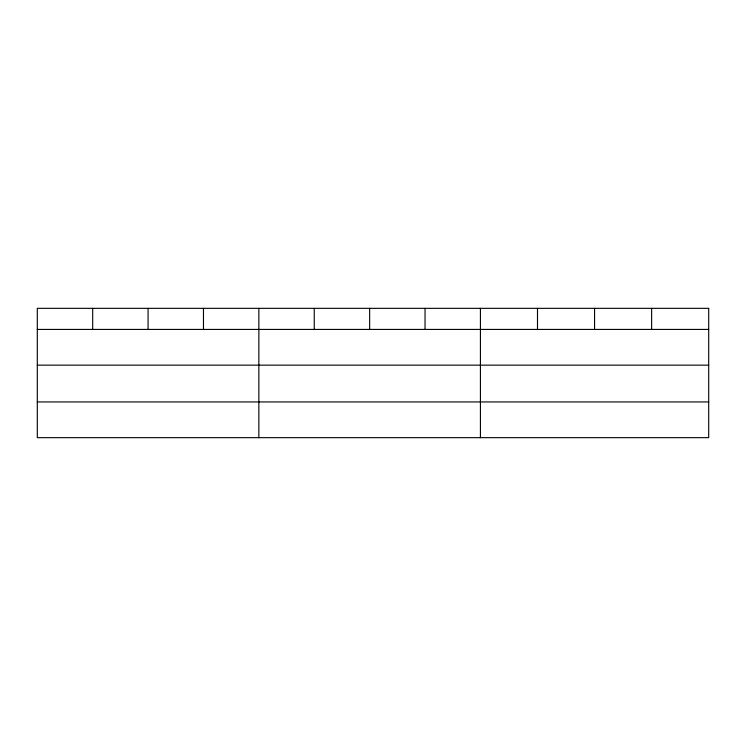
<?xml version="1.0" encoding="UTF-8"?>
<svg xmlns="http://www.w3.org/2000/svg" width="746" height="746" viewBox="0 0 746 746"><rect width="100%" height="100%" fill="white"/><g stroke="black" fill="none" stroke-linecap="round" stroke-linejoin="round"><path stroke-width="1.12" d="M37.3 329.424L708.7 329.424M37.3 365.148L708.7 365.148M37.3 401.945L708.7 401.945M651.631 308.34L651.631 329.424M594.562 308.34L594.562 329.424M537.493 308.34L537.493 329.424M480.424 308.34L480.424 437.66M425.034 308.34L425.034 329.424M369.643 308.34L369.643 329.424M314.252 308.34L314.252 329.424M258.862 308.34L258.862 437.66M203.471 308.34L203.471 329.424M148.081 308.34L148.081 329.424M92.691 308.34L92.691 329.424M708.7 308.34L37.3 308.34L37.3 437.66L708.7 437.66L708.7 308.34"/></g></svg>
